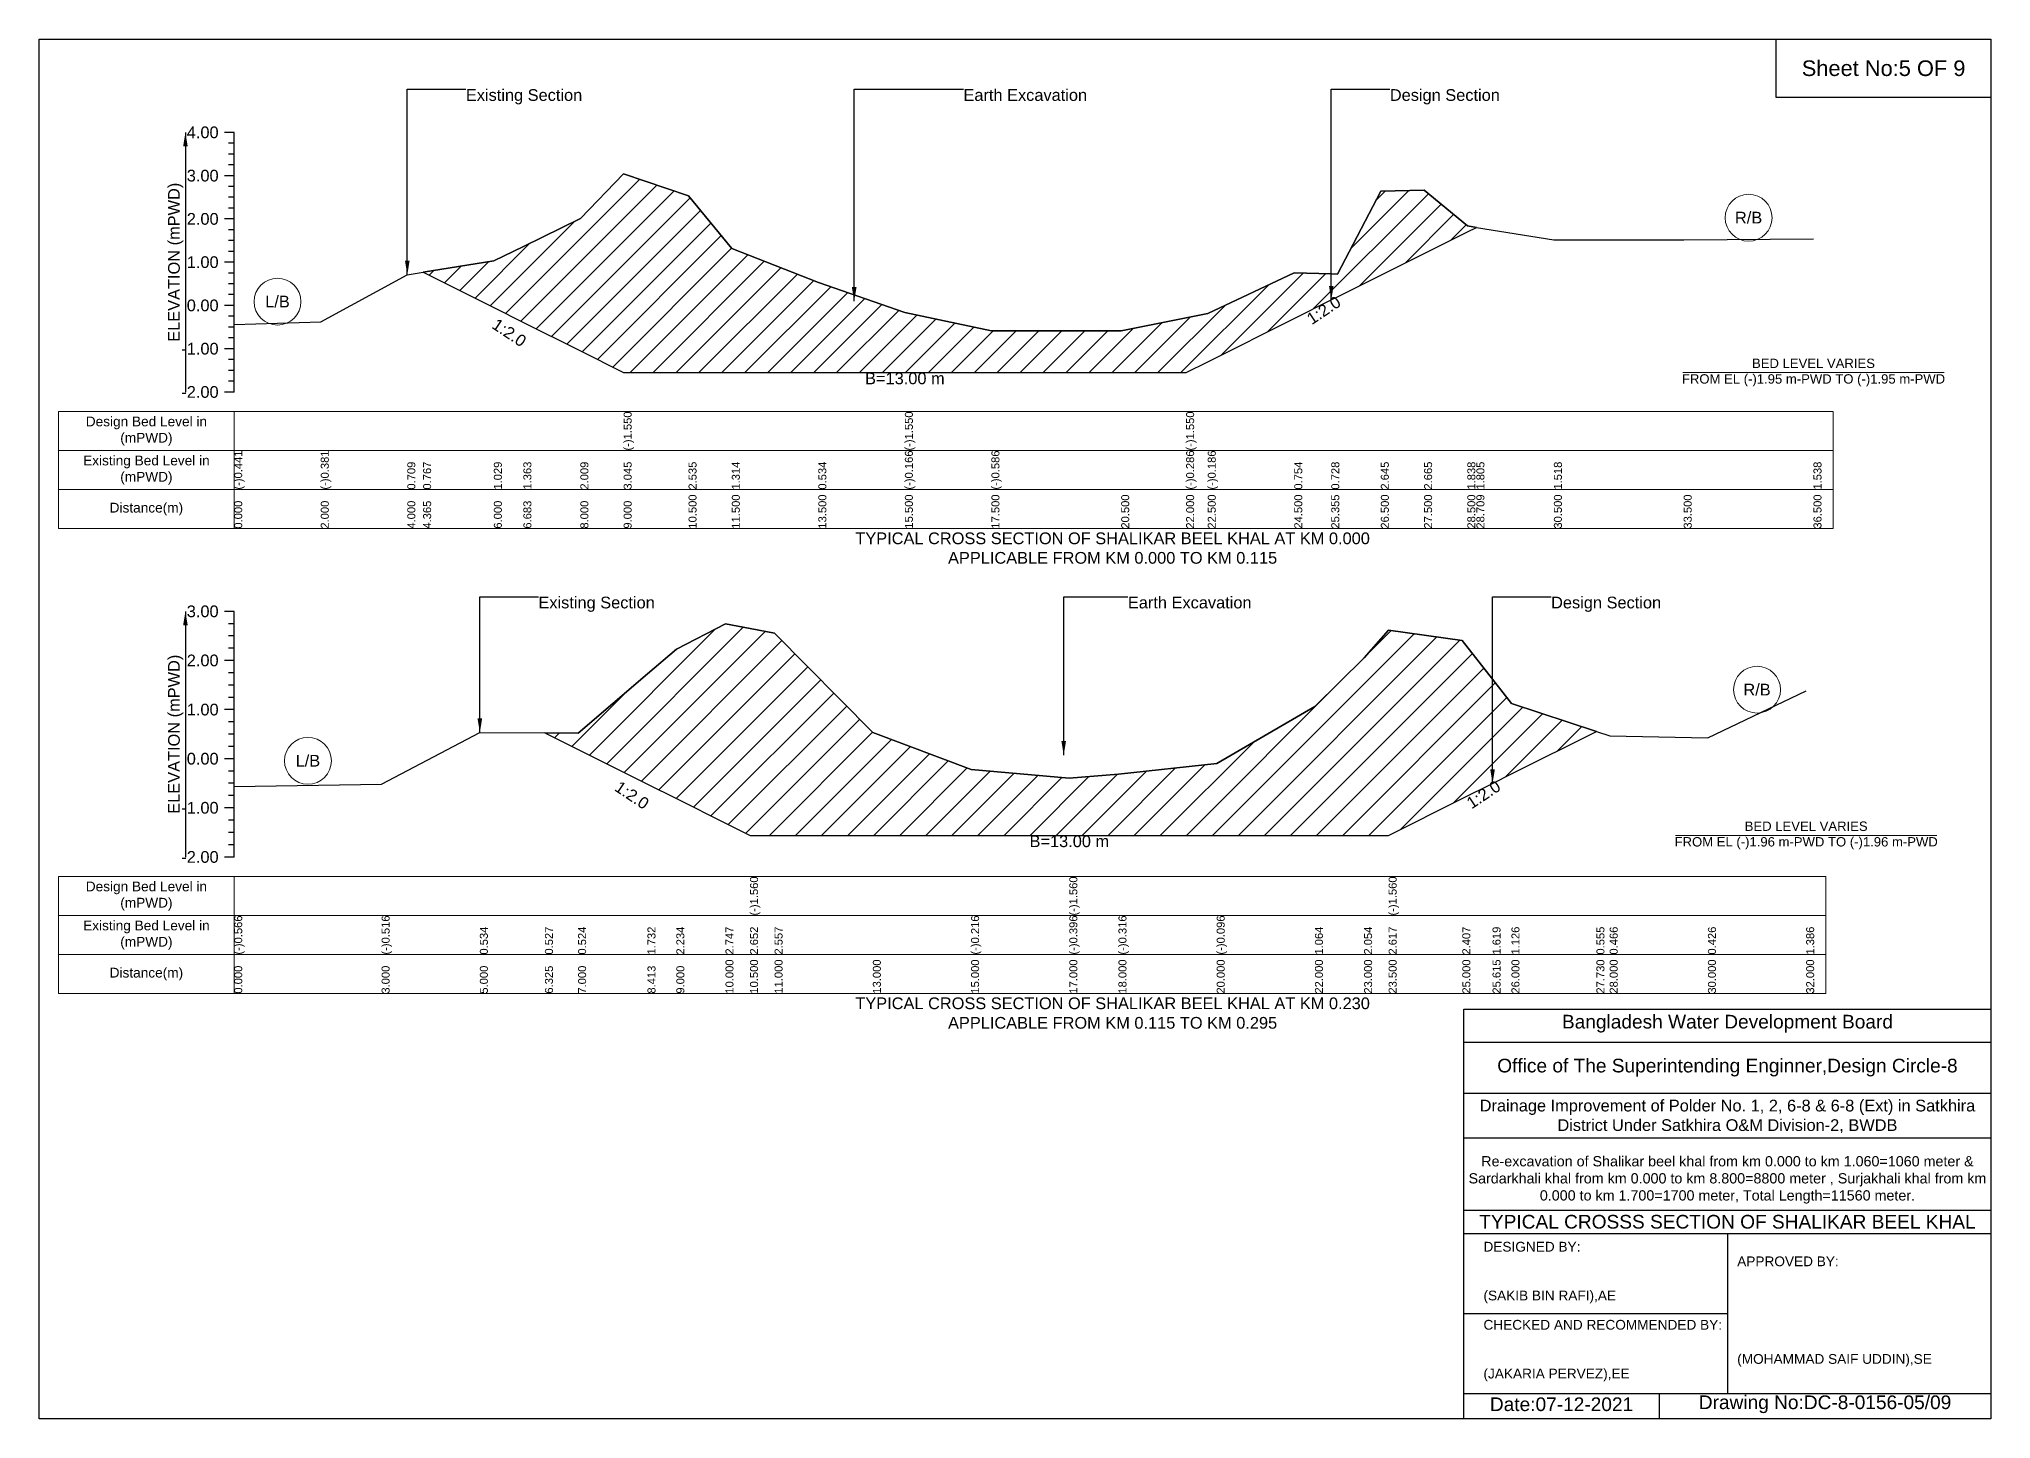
# Model space of a CAD drawing. Header units: inches. Extents: x 93000 to 506000, y -4242 to 0.
# Drawn here: x 370000 to 376000, y -4242 to 0 of the extents above; entities that cross this region are included whole.
import ezdxf

# ---------------------------------------------------------------- set-up
doc = ezdxf.new("R2010")
doc.units = ezdxf.units.IN
doc.header["$LTSCALE"] = 7
doc.header["$MEASUREMENT"] = 0
for name, color, linetype, lineweight in [('Cross section Data Border', 7, 'Continuous', 9), ('Cross Section Labels', 7, 'Continuous', 9), ('Existing_Bed_Level for Xsection', 7, 'Continuous', 25)]:
    doc.layers.add(name, color=color, linetype=linetype, lineweight=lineweight)
doc.styles.get("Standard").update_dxf_attribs({"font": 'arial.ttf'})
doc.dimstyles.get("Standard").update_dxf_attribs({"dimtxt": 0.18, "dimasz": 0.18, "dimexe": 0.18, "dimexo": 0.0625, "dimgap": 0.09, "dimtad": 0, "dimtih": 1, "dimtoh": 1, "dimdec": 4, "dimzin": 0, "dimdsep": 46, "dimtxsty": 'Standard', "dimcen": 0.09, "dimadec": 0, "dimazin": 0, "dimtfac": 1, "dimtdec": 4, "dimtofl": 0, "dimtmove": 0, "dimatfit": 3, "dimfxl": 1, "dimtolj": 1, "dimtzin": 0, "dimarcsym": 0})

msp = doc.modelspace()

# ---------------------------------------------------------------- hatches: boundary and pattern name
at = {"layer": 'Existing_Bed_Level for Xsection'}
h = msp.add_hatch(dxfattribs=at)
h.set_pattern_fill('ANSI31', color=256, scale=399, style=0)
h.paths.add_polyline_path([(371180.6, -717), (371398, -825.7), (371488.8, -871.1), (371664, -958.7), (371797, -1025.2), (371996.5, -1025.2), (372129.5, -1025.2), (372395.5, -1025.2), (372661.5, -1025.2), (372927.5, -1025.2), (373326.5, -1025.2), (373526, -1025.2), (373592.5, -992), (373858.5, -859), (373972.2, -802.1), (373991.5, -792.5), (374124.5, -726), (374257.5, -659.5), (374390.5, -593), (374418.3, -579.1), (374390.5, -574.6), (374257.5, -464.6), (374124.5, -467.3), (373991.5, -722.8), (373972.2, -722.2), (373858.5, -718.8), (373592.5, -843.8), (373526, -857.1), (373326.5, -897), (372927.5, -897), (372661.5, -841.1), (372395.5, -748), (372129.5, -644.3), (371996.5, -481.9), (371797, -414.1), (371664, -551.9), (371488.8, -637.7), (371398, -682.2)])
h = msp.add_hatch(dxfattribs=at)
h.set_pattern_fill('ANSI31', color=256, scale=453, style=0)
h.paths.add_polyline_path([(371555.1, -2132.9), (371657, -2183.8), (371870.3, -2290.5), (371959, -2334.8), (372110, -2410.3), (372185.5, -2448.1), (372261, -2448.1), (372563, -2448.1), (372865, -2448.1), (373167, -2448.1), (373318, -2448.1), (373620, -2448.1), (373922, -2448.1), (374073, -2448.1), (374148.5, -2448.1), (374375, -2334.8), (374467.9, -2288.4), (374526, -2259.3), (374787.2, -2128.7), (374526, -2042.5), (374467.9, -1968), (374375, -1849.1), (374148.5, -1817.4), (374073, -1902.4), (373922, -2051.9), (373620, -2227), (373318, -2260.2), (373167, -2272.3), (372865, -2245.2), (372563, -2131.9), (372261, -1826.4), (372185.5, -1812.1), (372110, -1797.7), (371959, -1875.2), (371870.3, -1951), (371657, -2133.4)])

# ---------------------------------------------------------------- linework, layer by layer
for points in [[(370000, 0), (376000, 0), (376000, -4242), (370000, -4242)], [(375340, 0), (376000, 0), (376000, -180), (375340, -180)]]:
    msp.add_lwpolyline(points, close=True)
for points in [[(374380, -4242), (374380, -2982), (376000, -2982)], [(374380, -3084), (376000, -3084)], [(374380, -3240), (376000, -3240)], [(374380, -3378), (376000, -3378)], [(374380, -3600), (376000, -3600)], [(374380, -3672), (376000, -3672)], [(375190, -3672), (375190, -4164)], [(374380, -3918), (375190, -3918)], [(374380, -4164), (376000, -4164)], [(374980, -4164), (374980, -4242)]]:
    msp.add_lwpolyline(points)
at = {"layer": 'Cross section Data Border'}
for points in [[(370060, -1145.1), (375514.5, -1145.1), (375514.5, -1505.1), (370060, -1505.1)], [(370060, -2574.5), (375492, -2574.5), (375492, -2934.5), (370060, -2934.5)]]:
    msp.add_lwpolyline(points, close=True, dxfattribs=at)
for points in [[(370600, -1145.1), (370600, -1505.1)], [(370060, -1265.1), (375514.5, -1265.1)], [(370060, -1385.1), (375514.5, -1385.1)], [(370600, -2574.5), (370600, -2934.5)], [(370060, -2694.5), (375492, -2694.5)], [(370060, -2814.5), (375492, -2814.5)]]:
    msp.add_lwpolyline(points, dxfattribs=at)
at = {"layer": 'Cross Section Labels'}
for points in [[(375052.6, -1025.2), (375856.4, -1025.2)], [(375030.1, -2448.1), (375833.9, -2448.1)]]:
    msp.add_lwpolyline(points, dxfattribs=at)
for centre in [(375255, -549.3), (370733, -807.2), (375281, -2000.2), (370826.5, -2218.7)]:
    msp.add_circle(centre, 72, dxfattribs=at)
at = {"layer": 'Existing_Bed_Level for Xsection'}
for points in [[(370600, -287.1), (370570, -287.1)], [(370600, -1085.1), (370600, -952.1), (370600, -819.1), (370600, -686.1), (370600, -553.1), (370600, -420.1), (370600, -287.1)], [(370600, -320.3), (370582, -320.3)], [(370600, -353.6), (370582, -353.6)], [(370600, -386.8), (370582, -386.8)], [(370600, -877.7), (370866, -869.7), (371132, -724.8), (371180.6, -717), (371398, -682.2), (371488.8, -637.7), (371664, -551.9), (371797, -414.1), (371797, -414.1), (371996.5, -481.9), (372129.5, -644.3), (372395.5, -748), (372661.5, -841.1), (372661.5, -841.1), (372927.5, -897), (373326.5, -897), (373526, -857.1), (373526, -857.1), (373592.5, -843.8), (373858.5, -718.8), (373972.2, -722.2), (373991.5, -722.8), (374124.5, -467.3), (374257.5, -464.6), (374390.5, -574.6), (374418.3, -579.1), (374656.5, -617.2), (375055.5, -617.2), (375454.5, -614.5)], [(370600, -420.1), (370570, -420.1)], [(370600, -453.3), (370582, -453.3)], [(370600, -486.6), (370582, -486.6)], [(370600, -519.8), (370582, -519.8)], [(370600, -553.1), (370570, -553.1)], [(370600, -586.3), (370582, -586.3)], [(370600, -619.6), (370582, -619.6)], [(370600, -652.8), (370582, -652.8)], [(370600, -686.1), (370570, -686.1)], [(370600, -719.3), (370582, -719.3)], [(370600, -752.6), (370582, -752.6)], [(370600, -819.1), (370570, -819.1)], [(370600, -785.8), (370582, -785.8)], [(370600, -852.3), (370582, -852.3)], [(370600, -885.6), (370582, -885.6)], [(370600, -952.1), (370570, -952.1)], [(370600, -918.8), (370582, -918.8)], [(370600, -985.3), (370582, -985.3)], [(370600, -1018.6), (370582, -1018.6)], [(370600, -1051.8), (370582, -1051.8)], [(370600, -1085.1), (370570, -1085.1)], [(370600, -1759.5), (370570, -1759.5)], [(370600, -1797.3), (370582, -1797.3)], [(370600, -2514.5), (370600, -2363.5), (370600, -2212.5), (370600, -2061.5), (370600, -1910.5), (370600, -1759.5)], [(370600, -2298), (371053, -2290.4), (371355, -2131.9), (371555.1, -2132.9), (371657, -2133.4), (371870.3, -1951), (371959, -1875.2), (372110, -1797.7), (372185.5, -1812.1), (372185.5, -1812.1), (372261, -1826.4), (372563, -2131.9), (372865, -2245.2), (373167, -2272.3), (373167, -2272.3), (373318, -2260.2), (373620, -2227), (373922, -2051.9), (374073, -1902.4), (374148.5, -1817.4), (374148.5, -1817.4), (374375, -1849.1), (374467.9, -1968), (374526, -2042.5), (374787.2, -2128.7), (374828, -2142.2), (375130, -2148.2), (375432, -2003.2)], [(370600, -1835), (370582, -1835)], [(370600, -1910.5), (370570, -1910.5)], [(370600, -1872.8), (370582, -1872.8)], [(370600, -1948.3), (370582, -1948.3)], [(370600, -1986), (370582, -1986)], [(370600, -2023.8), (370582, -2023.8)], [(370600, -2061.5), (370570, -2061.5)], [(370600, -2099.3), (370582, -2099.3)], [(370600, -2137), (370582, -2137)], [(370600, -2212.5), (370570, -2212.5)], [(370600, -2174.8), (370582, -2174.8)], [(370600, -2250.3), (370582, -2250.3)], [(370600, -2288), (370582, -2288)], [(370600, -2325.8), (370582, -2325.8)], [(370600, -2363.5), (370570, -2363.5)], [(370600, -2401.3), (370582, -2401.3)], [(370600, -2439), (370582, -2439)], [(370600, -2514.5), (370570, -2514.5)], [(370600, -2476.8), (370582, -2476.8)]]:
    msp.add_lwpolyline(points, dxfattribs=at)
for points in [[(371180.6, -717), (371180.6, -717), (371398, -825.7), (371488.8, -871.1), (371664, -958.7), (371797, -1025.2), (371797, -1025.2), (371996.5, -1025.2), (372129.5, -1025.2), (372395.5, -1025.2), (372661.5, -1025.2), (372661.5, -1025.2), (372927.5, -1025.2), (373326.5, -1025.2), (373526, -1025.2), (373526, -1025.2), (373592.5, -992), (373858.5, -859), (373972.2, -802.1), (373991.5, -792.5), (374124.5, -726), (374257.5, -659.5), (374390.5, -593), (374418.3, -579.1), (374390.5, -574.6), (374257.5, -464.6), (374124.5, -467.3), (373991.5, -722.8), (373972.2, -722.2), (373858.5, -718.8), (373592.5, -843.8), (373526, -857.1), (373526, -857.1), (373326.5, -897), (372927.5, -897), (372661.5, -841.1), (372661.5, -841.1), (372395.5, -748), (372129.5, -644.3), (371996.5, -481.9), (371797, -414.1), (371797, -414.1), (371664, -551.9), (371488.8, -637.7), (371398, -682.2), (371180.6, -717)], [(371555.1, -2132.9), (371657, -2183.8), (371870.3, -2290.5), (371959, -2334.8), (372110, -2410.3), (372185.5, -2448.1), (372185.5, -2448.1), (372261, -2448.1), (372563, -2448.1), (372865, -2448.1), (373167, -2448.1), (373167, -2448.1), (373318, -2448.1), (373620, -2448.1), (373922, -2448.1), (374073, -2448.1), (374148.5, -2448.1), (374148.5, -2448.1), (374375, -2334.8), (374467.9, -2288.4), (374526, -2259.3), (374787.2, -2128.7), (374787.2, -2128.7), (374787.2, -2128.7), (374526, -2042.5), (374467.9, -1968), (374375, -1849.1), (374148.5, -1817.4), (374148.5, -1817.4), (374073, -1902.4), (373922, -2051.9), (373620, -2227), (373318, -2260.2), (373167, -2272.3), (373167, -2272.3), (372865, -2245.2), (372563, -2131.9), (372261, -1826.4), (372185.5, -1812.1), (372185.5, -1812.1), (372110, -1797.7), (371959, -1875.2), (371870.3, -1951), (371657, -2133.4)]]:
    msp.add_lwpolyline(points, close=True, dxfattribs=at)

# ---------------------------------------------------------------- texts
at = {"attachment_point": 5}
for s, insert, char_height in [('Sheet No:5 OF 9', (375670, -90), 48), ('Bangladesh Water Development Board', (375190, -3027), 42), ('Office of The Superintending Enginner,Design Circle-8', (375190, -3162), 42)]:
    msp.add_mtext(s, dxfattribs=dict(at, insert=insert, char_height=char_height))
for s, insert, char_height, width, attachment_point in [('Drainage Improvement of Polder No. 1, 2, 6-8 & 6-8 (Ext) in Satkhira District Under Satkhira O&M Division-2, BWDB', (375190, -3312), 36, 1680, 5), ('Re-excavation of Shalikar beel khal from km 0.000 to km 1.060=1060 meter & Sardarkhali khal from km 0.000 to km 8.800=8800 meter , Surjakhali khal from km 0.000 to km 1.700=1700 meter, Total Length=11560 meter.', (375190, -3507), 31.4683, 1620, 5), ('TYPICAL CROSSS SECTION OF SHALIKAR BEEL KHAL', (375190, -3636), 42, 1680, 5), ('DESIGNED BY:^J^J^J(SAKIB BIN RAFI),AE', (374440, -3792), 30, 840, 4), ('APPROVED BY:^J^J^J^J^J^J(MOHAMMAD SAIF UDDIN),SE', (375220, -3912), 30, 840, 4), ('CHECKED AND RECOMMENDED BY:^J^J^J(JAKARIA PERVEZ),EE', (374440, -4032), 30, 840, 4), ('Date:07-12-2021', (374680, -4197), 42, 840, 5), ('Drawing No:DC-8-0156-05/09', (375490, -4197), 42, 1320, 5)]:
    msp.add_mtext(s, dxfattribs=dict(insert=insert, char_height=char_height, width=width, attachment_point=attachment_point))
at = {"layer": 'Cross section Data Border', "char_height": 30, "width": 480, "attachment_point": 5}
for s, insert in [('Design Bed Level in (mPWD)', (370330, -1205.1)), ('Existing Bed Level in (mPWD)', (370330, -1325.1)), ('Distance(m)', (370330, -1445.1)), ('Design Bed Level in (mPWD)', (370330, -2634.5)), ('Existing Bed Level in (mPWD)', (370330, -2754.5)), ('Distance(m)', (370330, -2874.5))]:
    msp.add_mtext(s, dxfattribs=dict(at, insert=insert))
at = {"layer": 'Cross Section Labels'}
for s, insert, char_height, attachment_point in [('Existing Section', (371312, -154.1), 36, 1), ('Earth Excavation', (372841.5, -154.1), 36, 1), ('Design Section', (374152.2, -154.1), 36, 1), ('R/B', (375255, -549.3), 36, 5), ('L/B', (370733, -807.2), 36, 5), ('BED LEVEL VARIES ^JFROM EL (-)1.95 m-PWD TO (-)1.95 m-PWD', (375454.5, -1025.2), 28.8, 5), ('B=13.00 m', (372661.5, -1025.2), 36, 2), ('TYPICAL CROSS SECTION OF SHALIKAR BEEL KHAL AT KM 0.000^JAPPLICABLE FROM KM 0.000 TO KM 0.115', (373300, -1565.1), 36, 5), ('Existing Section', (371535, -1714.2), 36, 1), ('Earth Excavation', (373347, -1714.2), 36, 1), ('Design Section', (374647.9, -1714.2), 36, 1), ('R/B', (375281, -2000.2), 36, 5), ('L/B', (370826.5, -2218.7), 36, 5), ('B=13.00 m', (373167, -2448.1), 36, 2), ('BED LEVEL VARIES ^JFROM EL (-)1.96 m-PWD TO (-)1.96 m-PWD', (375432, -2448.1), 28.8, 5), ('TYPICAL CROSS SECTION OF SHALIKAR BEEL KHAL AT KM 0.230^JAPPLICABLE FROM KM 0.115 TO KM 0.295', (373300, -2994.5), 36, 5)]:
    msp.add_mtext(s, dxfattribs=dict(at, insert=insert, char_height=char_height, attachment_point=attachment_point))
at = {"layer": 'Cross Section Labels', "char_height": 36, "attachment_point": 2}
for insert, rotation in [((373938.9, -818.8), 33.69007), ((371455.5, -887.7), 326.30993), ((371832.6, -2309.4), 326.30993), ((374430.1, -2307.3), 33.69007)]:
    msp.add_mtext('1:2.0', dxfattribs=dict(at, insert=insert, rotation=rotation))
at = {"layer": 'Existing_Bed_Level for Xsection', "char_height": 36, "attachment_point": 6}
for s, insert in [('4.00', (370552, -287.1)), ('3.00', (370552, -420.1)), ('2.00', (370552, -553.1)), ('1.00', (370552, -686.1)), ('0.00', (370552, -819.1)), ('-1.00', (370552, -952.1)), ('-2.00', (370552, -1085.1)), ('3.00', (370552, -1759.5)), ('2.00', (370552, -1910.5)), ('1.00', (370552, -2061.5)), ('0.00', (370552, -2212.5)), ('-1.00', (370552, -2363.5)), ('-2.00', (370552, -2514.5))]:
    msp.add_mtext(s, dxfattribs=dict(at, insert=insert))
at = {"layer": 'Existing_Bed_Level for Xsection', "rotation": 90}
for s, insert, char_height, attachment_point in [('ELEVATION (mPWD)', (370420, -686.1), 36, 5), ('(-)1.550', (371797, -1265.1), 24.6, 1), ('(-)1.550', (372661.5, -1265.1), 24.6, 1), ('(-)1.550', (373526, -1265.1), 24.6, 1), ('(-)0.441', (370600, -1385.1), 24.6, 1), ('(-)0.381', (370866, -1385.1), 24.6, 1), ('0.709', (371132, -1385.1), 24.6, 1), ('0.767', (371180.6, -1385.1), 24.6, 1), ('1.029', (371398, -1385.1), 24.6, 1), ('1.363', (371488.8, -1385.1), 24.6, 1), ('2.009', (371664, -1385.1), 24.6, 1), ('3.045', (371797, -1385.1), 24.6, 1), ('2.535', (371996.5, -1385.1), 24.6, 1), ('1.314', (372129.5, -1385.1), 24.6, 1), ('0.534', (372395.5, -1385.1), 24.6, 1), ('(-)0.166', (372661.5, -1385.1), 24.6, 1), ('(-)0.586', (372927.5, -1385.1), 24.6, 1), ('(-)0.286', (373526, -1385.1), 24.6, 1), ('(-)0.186', (373592.5, -1385.1), 24.6, 1), ('0.754', (373858.5, -1385.1), 24.6, 1), ('0.728', (373972.2, -1385.1), 24.6, 1), ('2.645', (374124.5, -1385.1), 24.6, 1), ('2.665', (374257.5, -1385.1), 24.6, 1), ('1.838', (374390.5, -1385.1), 24.6, 1), ('1.805', (374418.3, -1385.1), 24.6, 1), ('1.518', (374656.5, -1385.1), 24.6, 1), ('1.538', (375454.5, -1385.1), 24.6, 1), ('0.000', (370600, -1505.1), 24.6, 1), ('2.000', (370866, -1505.1), 24.6, 1), ('4.000', (371132, -1505.1), 24.6, 1), ('4.365', (371180.6, -1505.1), 24.6, 1), ('6.000', (371398, -1505.1), 24.6, 1), ('6.683', (371488.8, -1505.1), 24.6, 1), ('8.000', (371664, -1505.1), 24.6, 1), ('9.000', (371797, -1505.1), 24.6, 1), ('10.500', (371996.5, -1505.1), 24.6, 1), ('11.500', (372129.5, -1505.1), 24.6, 1), ('13.500', (372395.5, -1505.1), 24.6, 1), ('15.500', (372661.5, -1505.1), 24.6, 1), ('17.500', (372927.5, -1505.1), 24.6, 1), ('20.500', (373326.5, -1505.1), 24.6, 1), ('22.000', (373526, -1505.1), 24.6, 1), ('22.500', (373592.5, -1505.1), 24.6, 1), ('24.500', (373858.5, -1505.1), 24.6, 1), ('25.355', (373972.2, -1505.1), 24.6, 1), ('26.500', (374124.5, -1505.1), 24.6, 1), ('27.500', (374257.5, -1505.1), 24.6, 1), ('28.500', (374390.5, -1505.1), 24.6, 1), ('28.709', (374418.3, -1505.1), 24.6, 1), ('30.500', (374656.5, -1505.1), 24.6, 1), ('33.500', (375055.5, -1505.1), 24.6, 1), ('36.500', (375454.5, -1505.1), 24.6, 1), ('ELEVATION (mPWD)', (370420, -2137), 36, 5), ('(-)1.560', (372185.5, -2694.5), 24.6, 1), ('(-)1.560', (373167, -2694.5), 24.6, 1), ('(-)1.560', (374148.5, -2694.5), 24.6, 1), ('(-)0.566', (370600, -2814.5), 24.6, 1), ('(-)0.516', (371053, -2814.5), 24.6, 1), ('(-)0.216', (372865, -2814.5), 24.6, 1), ('(-)0.396', (373167, -2814.5), 24.6, 1), ('(-)0.316', (373318, -2814.5), 24.6, 1), ('(-)0.096', (373620, -2814.5), 24.6, 1), ('0.534', (371355, -2814.5), 24.6, 1), ('0.527', (371555.1, -2814.5), 24.6, 1), ('0.524', (371657, -2814.5), 24.6, 1), ('1.732', (371870.3, -2814.5), 24.6, 1), ('2.234', (371959, -2814.5), 24.6, 1), ('2.747', (372110, -2814.5), 24.6, 1), ('2.652', (372185.5, -2814.5), 24.6, 1), ('2.557', (372261, -2814.5), 24.6, 1), ('1.064', (373922, -2814.5), 24.6, 1), ('2.054', (374073, -2814.5), 24.6, 1), ('2.617', (374148.5, -2814.5), 24.6, 1), ('2.407', (374375, -2814.5), 24.6, 1), ('1.619', (374467.9, -2814.5), 24.6, 1), ('1.126', (374526, -2814.5), 24.6, 1), ('0.555', (374787.2, -2814.5), 24.6, 1), ('0.466', (374828, -2814.5), 24.6, 1), ('0.426', (375130, -2814.5), 24.6, 1), ('1.386', (375432, -2814.5), 24.6, 1), ('0.000', (370600, -2934.5), 24.6, 1), ('3.000', (371053, -2934.5), 24.6, 1), ('5.000', (371355, -2934.5), 24.6, 1), ('6.325', (371555.1, -2934.5), 24.6, 1), ('7.000', (371657, -2934.5), 24.6, 1), ('8.413', (371870.3, -2934.5), 24.6, 1), ('9.000', (371959, -2934.5), 24.6, 1), ('10.000', (372110, -2934.5), 24.6, 1), ('10.500', (372185.5, -2934.5), 24.6, 1), ('11.000', (372261, -2934.5), 24.6, 1), ('13.000', (372563, -2934.5), 24.6, 1), ('15.000', (372865, -2934.5), 24.6, 1), ('17.000', (373167, -2934.5), 24.6, 1), ('18.000', (373318, -2934.5), 24.6, 1), ('20.000', (373620, -2934.5), 24.6, 1), ('22.000', (373922, -2934.5), 24.6, 1), ('23.000', (374073, -2934.5), 24.6, 1), ('23.500', (374148.5, -2934.5), 24.6, 1), ('25.000', (374375, -2934.5), 24.6, 1), ('25.615', (374467.9, -2934.5), 24.6, 1), ('26.000', (374526, -2934.5), 24.6, 1), ('27.730', (374787.2, -2934.5), 24.6, 1), ('28.000', (374828, -2934.5), 24.6, 1), ('30.000', (375130, -2934.5), 24.6, 1), ('32.000', (375432, -2934.5), 24.6, 1)]:
    msp.add_mtext(s, dxfattribs=dict(at, insert=insert, char_height=char_height, attachment_point=attachment_point))

# ---------------------------------------------------------------- leaders
at = {"layer": 'Cross Section Labels', "annotation_type": 0, "has_hookline": 1, "hookline_direction": 0}
for points, text_width in [([(371132, -724.8), (371132, -154.1), (371311.9, -154.1)], 350.4), ([(372505.7, -805.9), (372505.7, -154.1), (372841.4, -154.1)], 372.7), ([(373972.2, -802.1), (373972.2, -154.1), (374152.1, -154.1)], 330.9), ([(371355, -2131.9), (371355, -1714.2), (371534.9, -1714.2)], 350.4), ([(373149.7, -2201.3), (373149.7, -1714.2), (373346.9, -1714.2)], 372.7), ([(374467.9, -2288.4), (374467.9, -1714.2), (374647.8, -1714.2)], 330.9)]:
    msp.add_leader(points, dimstyle='Standard', override={"dimasz": 43.2}, dxfattribs=dict(at, text_width=text_width))
at = {"layer": 'Existing_Bed_Level for Xsection'}
for points in [[(370450, -287.1), (370450, -1085.1)], [(370450, -1759.5), (370450, -2514.5)]]:
    msp.add_leader(points, dimstyle='Standard', override={"dimasz": 43.2}, dxfattribs=at)

doc.saveas('drawing.dxf')
